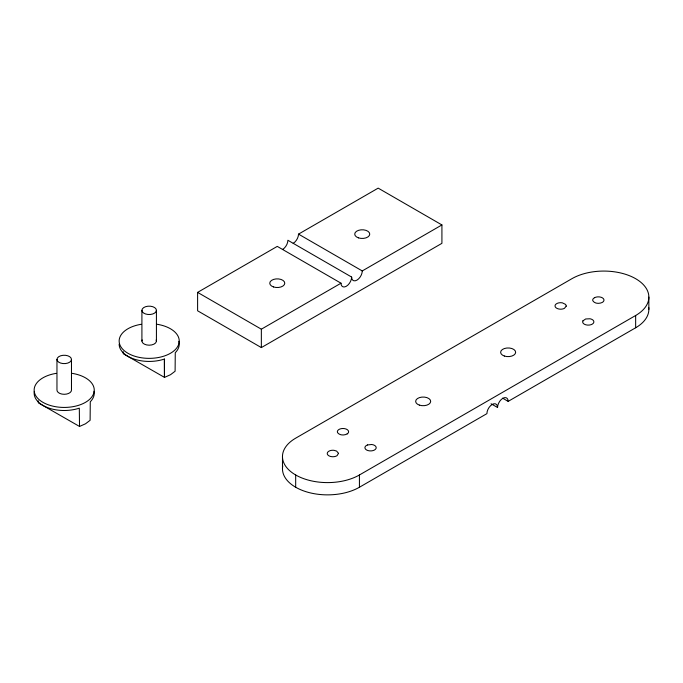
<?xml version="1.0" encoding="UTF-8"?>
<svg xmlns="http://www.w3.org/2000/svg" width="683" height="683" viewBox="0 0 683 683"><rect width="100%" height="100%" fill="white"/><g stroke="black" fill="none" stroke-linecap="round" stroke-linejoin="round"><path stroke-width="1.02" d="M38.282 400.767L38.333 402.842L79.527 426.457L85.52 423.784L90.113 420.301L90.276 401.775A30.052 17.348 0 0 0 94.075 391.282M178.852 341.312A30.052 17.348 0 0 1 175.266 352.71L175.104 371.236L170.511 374.711L164.518 377.392L123.273 353.743L123.273 351.702M293.203 243.327A7.513 4.337 -60 0 0 298.514 234.124L378.177 188.132L441.918 224.938L441.918 243.336L261.35 347.587L197.609 310.791L197.609 292.384L277.264 246.392L341.013 283.197A7.513 4.337 -60 0 0 346.324 286.262A7.513 4.337 -60 0 0 351.634 277.059L287.893 240.262A7.513 4.337 -60 0 1 282.583 249.457M197.609 292.384L261.35 329.189L341.013 283.197M351.634 277.059A7.513 4.337 -60 0 0 356.944 280.132A7.513 4.337 -60 0 0 362.263 270.929L441.918 224.938M295.679 474.975A45.069 26.022 0 0 0 359.429 474.975L635.651 315.503A45.069 26.022 0 0 0 635.651 278.698A45.069 26.022 0 0 0 571.902 278.698L295.679 438.17A45.069 26.022 0 0 0 295.679 474.975L295.679 487.244M282.762 465.934A45.069 26.022 0 0 0 307.999 492.289A45.069 26.022 0 0 0 359.429 487.244L486.911 413.642A7.513 4.337 -60 0 1 492.221 404.438A7.513 4.337 -60 0 1 497.54 407.503A7.513 4.337 -60 0 1 502.85 398.309A7.513 4.337 -60 0 1 508.161 401.373L635.651 327.772A45.069 26.022 0 0 0 648.722 307.427M164.518 377.392L164.304 359.079A30.052 17.348 0 0 1 119.141 344.147M164.518 358.985L164.39 377.315M298.514 234.124L362.263 270.929M502.62 398.172L508.161 401.373M491.068 403.773L497.54 407.503M648.85 297.096L648.85 309.365M635.651 315.503L635.651 327.772M359.429 474.975L359.429 487.244M282.48 456.577L282.48 468.845M261.35 329.189L261.35 347.587M156.424 310.355A7.257 4.192 0 0 1 145.513 313.958A7.257 4.192 0 0 1 145.564 306.701A7.257 4.192 0 0 1 156.424 310.355L156.424 341.022M141.91 310.321L141.91 340.996M79.527 426.457L79.313 408.152A30.052 17.348 0 0 1 47.921 407.742A30.052 17.348 0 0 1 34.304 391.41M71.476 359.446A7.257 4.192 0 0 1 60.574 363.057A7.257 4.192 0 0 1 60.616 355.8A7.257 4.192 0 0 1 71.476 359.446L71.476 390.121A7.257 4.192 0 0 1 64.193 394.296A7.257 4.192 0 0 1 56.962 390.087L56.962 359.42M156.868 324.246A30.052 17.348 0 0 1 173.866 350.917A30.052 17.348 0 0 1 124.639 351.019A30.052 17.348 0 0 1 141.313 324.28M156.185 339.938A7.257 4.192 0 0 1 149.142 345.197A7.257 4.192 0 0 1 142.166 339.912M71.877 373.319A30.052 17.348 0 0 1 88.875 399.99A30.052 17.348 0 0 1 39.648 400.093A30.052 17.348 0 0 1 56.322 373.345M338.495 453.333L337.06 455.681A5.635 3.253 0 0 1 329.104 455.928A5.635 3.253 0 0 1 328.668 451.335L329.787 450.78A5.635 3.253 0 0 1 334.03 450.328L336.625 451.087L338.495 453.333M566.267 306.086L564.44 308.34A5.635 3.253 0 0 1 560.376 309.186L558.933 309.032A5.635 3.253 0 0 1 555.279 304.942A5.635 3.253 0 0 1 562.357 302.834L565.652 304.439L566.267 306.086M582.881 320.882L582.744 322.564A5.635 3.253 0 0 0 589.446 325.048A5.635 3.253 0 0 0 593.749 321.172L593.254 320.378A5.635 3.253 0 0 0 589.958 318.773L585.655 318.978L582.881 320.882M594.552 297.694L593.604 298.343A5.635 3.253 0 0 0 592.844 300.793C594.705 303.833 599.204 303.841 602.141 302.509A5.635 3.253 0 0 0 602.517 297.908A5.635 3.253 0 0 0 594.552 297.694M347.16 433.91C344.249 435.515 339.818 435.523 337.615 432.749A5.635 3.253 0 0 1 341.218 428.651A5.635 3.253 0 0 1 348.321 430.725L348.595 431.562A5.635 3.253 0 0 1 347.16 433.91M367.497 444.949L366.378 445.504A5.635 3.253 0 0 0 364.944 447.852L365.217 448.688A5.635 3.253 0 0 0 368.026 450.575L369.409 450.857A5.635 3.253 0 0 0 376.085 448.347A5.635 3.253 0 0 0 371.731 444.496L367.497 444.949M358.438 237.855A7.513 4.337 0 0 0 369.751 234.141A7.513 4.337 0 0 0 358.524 230.342A7.513 4.337 0 0 0 358.438 237.855M273.49 286.945A7.513 4.337 0 0 0 284.777 283.214A7.513 4.337 0 0 0 273.533 279.432A7.513 4.337 0 0 0 273.49 286.945M504.361 356.039A7.513 4.337 0 0 0 515.648 352.308A7.513 4.337 0 0 0 504.404 348.526A7.513 4.337 0 0 0 504.361 356.039M419.388 405.121A7.513 4.337 0 0 0 430.683 401.391A7.513 4.337 0 0 0 419.439 397.608A7.513 4.337 0 0 0 419.388 405.121"/></g></svg>
